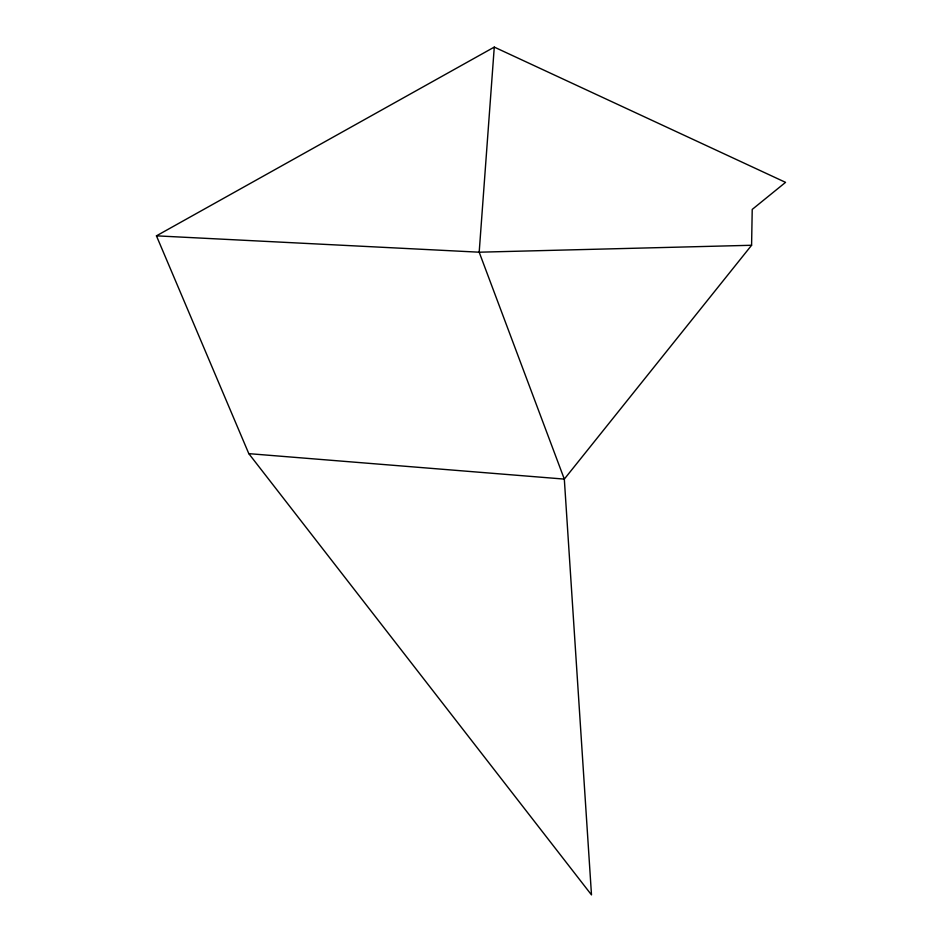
<?xml version="1.0" encoding="UTF-8"?>
<svg xmlns="http://www.w3.org/2000/svg" width="942" height="942" viewBox="0 0 942 942"><rect width="100%" height="100%" fill="white"/><g stroke="black" fill="none" stroke-linecap="round" stroke-linejoin="round"><path stroke-width="1.41" d="M248.806 453.644L564.317 479.101L751.586 245.273L752.222 209.418L785.557 182.359L494.279 47.1L156.443 235.841L248.806 453.644L591.494 894.9L564.317 479.101L479.184 252.197L494.279 47.1M751.586 245.273L479.184 252.197L156.443 235.841"/></g></svg>
